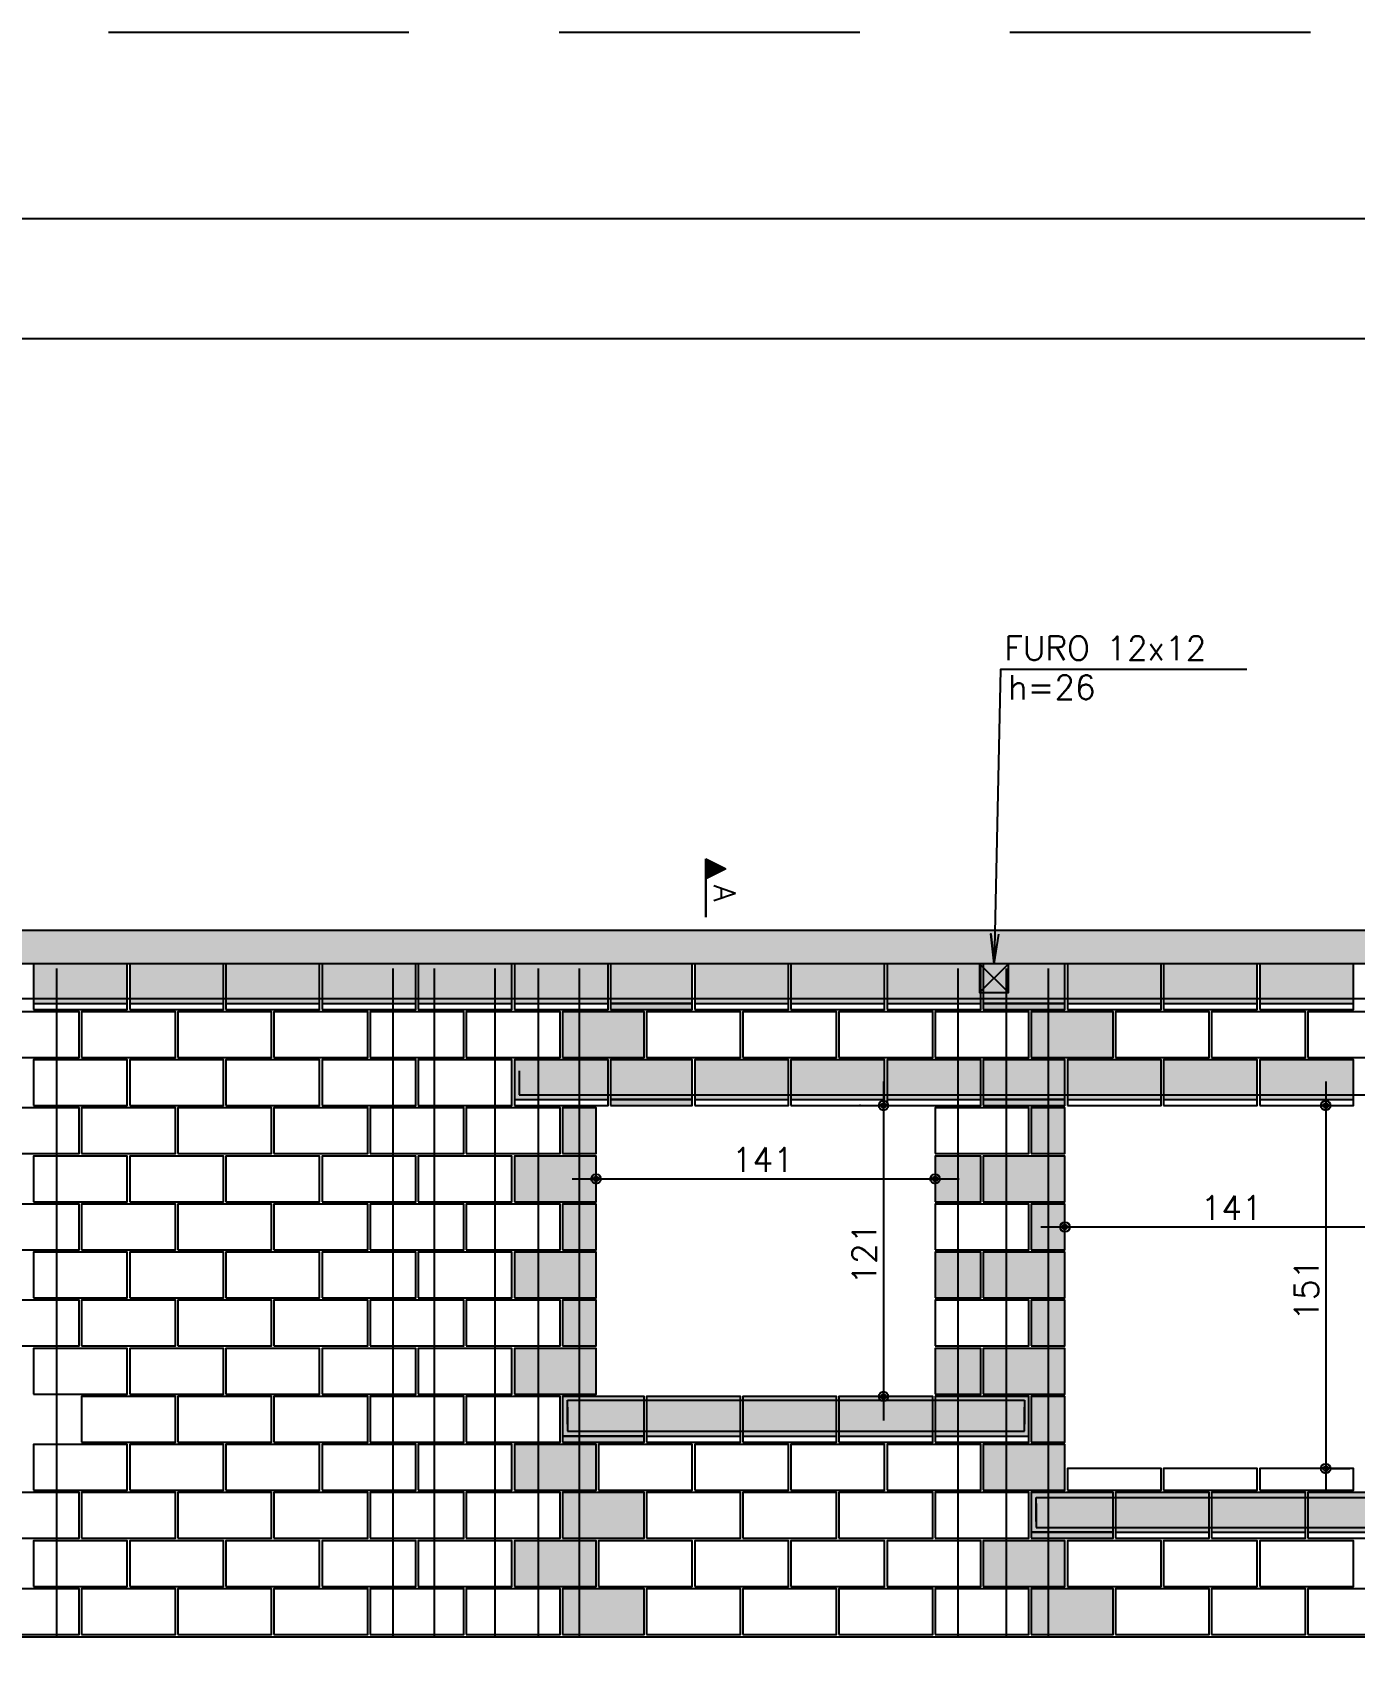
# Model space of a CAD drawing. Extents: x -1 to 122, y -1 to 61.
# Drawn here: x 36.1 to 47.1, y 47.59 to 61.05 of the extents above; entities that cross this region are included whole.
import ezdxf

# ---------------------------------------------------------------- set-up
doc = ezdxf.new("R2010")
doc.units = 0
doc.header["$MEASUREMENT"] = 0
doc.linetypes.add('HIDDEN', pattern=[0.375, 0.25, -0.125])
doc.layers.get('0').update_dxf_attribs({"linetype": 'CONTINUOUS'})
doc.layers.get('Defpoints').update_dxf_attribs({"linetype": 'CONTINUOUS'})
for name, color, linetype in [('ARQ_FOLHA', 7, 'CONTINUOUS'), ('PENA_01', 1, 'CONTINUOUS'), ('PENA_02', 2, 'CONTINUOUS'), ('PENA_03', 3, 'CONTINUOUS'), ('PENA_05', 5, 'CONTINUOUS'), ('PENA_09', 254, 'CONTINUOUS'), ('PENA_11', 252, 'CONTINUOUS'), ('PENA_21', 100, 'CONTINUOUS'), ('PENA_23', 50, 'CONTINUOUS'), ('PENA_28', 135, 'CONTINUOUS')]:
    doc.layers.add(name, color=color, linetype=linetype)
doc.styles.get("Standard").update_dxf_attribs({"font": 'ROMANS.SHX'})

# ---------------------------------------------------------------- blocks, each defined once
blk = doc.blocks.new('FOLHA A1+1 - 1102 X 594')
at = {"layer": 'ARQ_FOLHA', "color": 1}
for points in [[(-1189, 0), (0, 0), (0, 594), (-1189, 594)], [(-1164, 10), (-10, 10), (-10, 584), (-1164, 584)]]:
    blk.add_lwpolyline(points, close=True, dxfattribs=at)
at = {"layer": 'Defpoints', "color": 8, "linetype": 'HIDDEN', "ltscale": 100}
blk.add_lwpolyline([(-1208.5, 609.5), (-1208.5, -15.5), (19.5, -15.5), (19.5, 609.5)], close=True, dxfattribs=at)

msp = doc.modelspace()

# ---------------------------------------------------------------- linework, layer by layer
at = {"layer": 'PENA_01', "linetype": 'Continuous'}
for p, q in [((43.984018, 53.302902), (44.224018, 53.062902)), ((44.224018, 53.302902), (43.984018, 53.062902)), ((36.113975, 52.972902), (36.893975, 52.972902)), ((36.913975, 52.972902), (37.693975, 52.972902)), ((37.713975, 52.972902), (38.493975, 52.972902)), ((38.513975, 52.972902), (39.293975, 52.972902)), ((39.313975, 52.972902), (40.093975, 52.972902)), ((40.113975, 52.972902), (40.893975, 52.972902)), ((40.913975, 52.972902), (41.593975, 52.972902)), ((41.613975, 52.972902), (42.393975, 52.972902)), ((42.413975, 52.972902), (43.193975, 52.972902)), ((43.213975, 52.972902), (43.993975, 52.972902)), ((44.013975, 52.972902), (44.693975, 52.972902)), ((44.713975, 52.972902), (45.493975, 52.972902)), ((45.513975, 52.972902), (46.293975, 52.972902)), ((46.313975, 52.972902), (47.093975, 52.972902)), ((43.184525, 52.322902), (43.184525, 49.502902)), ((46.863486, 52.322902), (46.863486, 48.902902)), ((40.113975, 52.172902), (40.893975, 52.172902)), ((40.913975, 52.172902), (41.593975, 52.172902)), ((41.613975, 52.172902), (42.393975, 52.172902)), ((42.413975, 52.172902), (43.193975, 52.172902)), ((42.993975, 52.122902), (42.984525, 52.122902)), ((43.213975, 52.172902), (43.993975, 52.172902)), ((44.013975, 52.172902), (44.693975, 52.172902)), ((44.713975, 52.172902), (45.493975, 52.172902)), ((45.513975, 52.172902), (46.293975, 52.172902)), ((46.313975, 52.172902), (47.093975, 52.172902)), ((46.903975, 52.122902), (47.063486, 52.122902)), ((40.593975, 51.512902), (43.813975, 51.512902)), ((44.493975, 51.112902), (47.713975, 51.112902)), ((43.003975, 49.702902), (42.984525, 49.702902)), ((40.513975, 49.372902), (41.193975, 49.372902)), ((41.213975, 49.372902), (41.993975, 49.372902)), ((42.013975, 49.372902), (42.793975, 49.372902)), ((42.813975, 49.372902), (43.593975, 49.372902)), ((43.613975, 49.372902), (44.393975, 49.372902)), ((46.903975, 49.102902), (47.063486, 49.102902)), ((44.413975, 48.572902), (45.093975, 48.572902)), ((45.113975, 48.572902), (45.893975, 48.572902)), ((45.913975, 48.572902), (46.693975, 48.572902)), ((46.713975, 48.572902), (47.493975, 48.572902))]:
    msp.add_line(p, q, dxfattribs=at)
msp.add_lwpolyline([(43.984018, 53.302902), (43.984018, 53.062902), (44.224018, 53.062902), (44.224018, 53.302902), (43.984018, 53.302902)], dxfattribs=at)
at = {"layer": 'PENA_02', "linetype": 'Continuous'}
for q in [(64.493975, 47.702902), (64.353975, 47.702902)]:
    msp.add_line((24.013975, 47.702902), q, dxfattribs=at)
for points in [[(24.013975, 53.302902), (24.013975, 53.582902), (64.493975, 53.582902), (64.493975, 53.302902), (32.113975, 53.302902), (32.113975, 52.122902), (24.593975, 52.122902), (24.593975, 53.302902), (24.013975, 53.302902)], [(36.113975, 52.922902), (36.893975, 52.922902), (36.893975, 53.302902), (36.113975, 53.302902), (36.113975, 52.922902)], [(36.913975, 52.922902), (37.693975, 52.922902), (37.693975, 53.302902), (36.913975, 53.302902), (36.913975, 52.922902)], [(37.713975, 52.922902), (38.493975, 52.922902), (38.493975, 53.302902), (37.713975, 53.302902), (37.713975, 52.922902)], [(38.513975, 52.922902), (39.293975, 52.922902), (39.293975, 53.302902), (38.513975, 53.302902), (38.513975, 52.922902)], [(39.313975, 52.922902), (40.093975, 52.922902), (40.093975, 53.302902), (39.313975, 53.302902), (39.313975, 52.922902)], [(40.113975, 52.922902), (40.893975, 52.922902), (40.893975, 53.302902), (40.113975, 53.302902), (40.113975, 52.922902)], [(40.913975, 52.922902), (41.593975, 52.922902), (41.593975, 53.302902), (40.913975, 53.302902), (40.913975, 52.922902)], [(41.613975, 52.922902), (42.393975, 52.922902), (42.393975, 53.302902), (41.613975, 53.302902), (41.613975, 52.922902)], [(42.413975, 52.922902), (43.193975, 52.922902), (43.193975, 53.302902), (42.413975, 53.302902), (42.413975, 52.922902)], [(43.213975, 52.922902), (43.993975, 52.922902), (43.993975, 53.302902), (43.213975, 53.302902), (43.213975, 52.922902)], [(44.013975, 52.922902), (44.693975, 52.922902), (44.693975, 53.302902), (44.013975, 53.302902), (44.013975, 52.922902)], [(44.713975, 52.922902), (45.493975, 52.922902), (45.493975, 53.302902), (44.713975, 53.302902), (44.713975, 52.922902)], [(45.513975, 52.922902), (46.293975, 52.922902), (46.293975, 53.302902), (45.513975, 53.302902), (45.513975, 52.922902)], [(46.313975, 52.922902), (47.093975, 52.922902), (47.093975, 53.302902), (46.313975, 53.302902), (46.313975, 52.922902)], [(35.713975, 52.522902), (36.493975, 52.522902), (36.493975, 52.902902), (35.713975, 52.902902), (35.713975, 52.522902)], [(36.513975, 52.522902), (37.293975, 52.522902), (37.293975, 52.902902), (36.513975, 52.902902), (36.513975, 52.522902)], [(37.313975, 52.522902), (38.093975, 52.522902), (38.093975, 52.902902), (37.313975, 52.902902), (37.313975, 52.522902)], [(38.113975, 52.522902), (38.893975, 52.522902), (38.893975, 52.902902), (38.113975, 52.902902), (38.113975, 52.522902)], [(38.913975, 52.522902), (39.693975, 52.522902), (39.693975, 52.902902), (38.913975, 52.902902), (38.913975, 52.522902)], [(39.713975, 52.522902), (40.493975, 52.522902), (40.493975, 52.902902), (39.713975, 52.902902), (39.713975, 52.522902)], [(40.513975, 52.522902), (41.193975, 52.522902), (41.193975, 52.902902), (40.513975, 52.902902), (40.513975, 52.522902)], [(41.213975, 52.522902), (41.993975, 52.522902), (41.993975, 52.902902), (41.213975, 52.902902), (41.213975, 52.522902)], [(42.013975, 52.522902), (42.793975, 52.522902), (42.793975, 52.902902), (42.013975, 52.902902), (42.013975, 52.522902)], [(42.813975, 52.522902), (43.593975, 52.522902), (43.593975, 52.902902), (42.813975, 52.902902), (42.813975, 52.522902)], [(43.613975, 52.522902), (44.393975, 52.522902), (44.393975, 52.902902), (43.613975, 52.902902), (43.613975, 52.522902)], [(44.413975, 52.522902), (45.093975, 52.522902), (45.093975, 52.902902), (44.413975, 52.902902), (44.413975, 52.522902)], [(45.113975, 52.522902), (45.893975, 52.522902), (45.893975, 52.902902), (45.113975, 52.902902), (45.113975, 52.522902)], [(45.913975, 52.522902), (46.693975, 52.522902), (46.693975, 52.902902), (45.913975, 52.902902), (45.913975, 52.522902)], [(46.713975, 52.522902), (47.493975, 52.522902), (47.493975, 52.902902), (46.713975, 52.902902), (46.713975, 52.522902)], [(36.113975, 52.122902), (36.893975, 52.122902), (36.893975, 52.502902), (36.113975, 52.502902), (36.113975, 52.122902)], [(36.913975, 52.122902), (37.693975, 52.122902), (37.693975, 52.502902), (36.913975, 52.502902), (36.913975, 52.122902)], [(37.713975, 52.122902), (38.493975, 52.122902), (38.493975, 52.502902), (37.713975, 52.502902), (37.713975, 52.122902)], [(38.513975, 52.122902), (39.293975, 52.122902), (39.293975, 52.502902), (38.513975, 52.502902), (38.513975, 52.122902)], [(39.313975, 52.122902), (40.093975, 52.122902), (40.093975, 52.502902), (39.313975, 52.502902), (39.313975, 52.122902)], [(40.113975, 52.122902), (40.893975, 52.122902), (40.893975, 52.502902), (40.113975, 52.502902), (40.113975, 52.122902)], [(40.913975, 52.122902), (41.593975, 52.122902), (41.593975, 52.502902), (40.913975, 52.502902), (40.913975, 52.122902)], [(41.613975, 52.122902), (42.393975, 52.122902), (42.393975, 52.502902), (41.613975, 52.502902), (41.613975, 52.122902)], [(42.413975, 52.122902), (43.193975, 52.122902), (43.193975, 52.502902), (42.413975, 52.502902), (42.413975, 52.122902)], [(43.213975, 52.122902), (43.993975, 52.122902), (43.993975, 52.502902), (43.213975, 52.502902), (43.213975, 52.122902)], [(44.013975, 52.122902), (44.693975, 52.122902), (44.693975, 52.502902), (44.013975, 52.502902), (44.013975, 52.122902)], [(44.713975, 52.122902), (45.493975, 52.122902), (45.493975, 52.502902), (44.713975, 52.502902), (44.713975, 52.122902)], [(45.513975, 52.122902), (46.293975, 52.122902), (46.293975, 52.502902), (45.513975, 52.502902), (45.513975, 52.122902)], [(46.313975, 52.122902), (47.093975, 52.122902), (47.093975, 52.502902), (46.313975, 52.502902), (46.313975, 52.122902)], [(35.713975, 51.722902), (36.493975, 51.722902), (36.493975, 52.102902), (35.713975, 52.102902), (35.713975, 51.722902)], [(36.513975, 51.722902), (37.293975, 51.722902), (37.293975, 52.102902), (36.513975, 52.102902), (36.513975, 51.722902)], [(37.313975, 51.722902), (38.093975, 51.722902), (38.093975, 52.102902), (37.313975, 52.102902), (37.313975, 51.722902)], [(38.113975, 51.722902), (38.893975, 51.722902), (38.893975, 52.102902), (38.113975, 52.102902), (38.113975, 51.722902)], [(38.913975, 51.722902), (39.693975, 51.722902), (39.693975, 52.102902), (38.913975, 52.102902), (38.913975, 51.722902)], [(39.713975, 51.722902), (40.493975, 51.722902), (40.493975, 52.102902), (39.713975, 52.102902), (39.713975, 51.722902)], [(40.513975, 51.722902), (40.793975, 51.722902), (40.793975, 52.102902), (40.513975, 52.102902), (40.513975, 51.722902)], [(43.613975, 51.722902), (44.393975, 51.722902), (44.393975, 52.102902), (43.613975, 52.102902), (43.613975, 51.722902)], [(44.413975, 51.722902), (44.693975, 51.722902), (44.693975, 52.102902), (44.413975, 52.102902), (44.413975, 51.722902)], [(36.113975, 51.322902), (36.893975, 51.322902), (36.893975, 51.702902), (36.113975, 51.702902), (36.113975, 51.322902)], [(36.913975, 51.322902), (37.693975, 51.322902), (37.693975, 51.702902), (36.913975, 51.702902), (36.913975, 51.322902)], [(37.713975, 51.322902), (38.493975, 51.322902), (38.493975, 51.702902), (37.713975, 51.702902), (37.713975, 51.322902)], [(38.513975, 51.322902), (39.293975, 51.322902), (39.293975, 51.702902), (38.513975, 51.702902), (38.513975, 51.322902)], [(39.313975, 51.322902), (40.093975, 51.322902), (40.093975, 51.702902), (39.313975, 51.702902), (39.313975, 51.322902)], [(40.113975, 51.322902), (40.793975, 51.322902), (40.793975, 51.702902), (40.113975, 51.702902), (40.113975, 51.322902)], [(43.613975, 51.322902), (43.993975, 51.322902), (43.993975, 51.702902), (43.613975, 51.702902), (43.613975, 51.322902)], [(44.013975, 51.322902), (44.693975, 51.322902), (44.693975, 51.702902), (44.013975, 51.702902), (44.013975, 51.322902)], [(35.713975, 50.922902), (36.493975, 50.922902), (36.493975, 51.302902), (35.713975, 51.302902), (35.713975, 50.922902)], [(36.513975, 50.922902), (37.293975, 50.922902), (37.293975, 51.302902), (36.513975, 51.302902), (36.513975, 50.922902)], [(37.313975, 50.922902), (38.093975, 50.922902), (38.093975, 51.302902), (37.313975, 51.302902), (37.313975, 50.922902)], [(38.113975, 50.922902), (38.893975, 50.922902), (38.893975, 51.302902), (38.113975, 51.302902), (38.113975, 50.922902)], [(38.913975, 50.922902), (39.693975, 50.922902), (39.693975, 51.302902), (38.913975, 51.302902), (38.913975, 50.922902)], [(39.713975, 50.922902), (40.493975, 50.922902), (40.493975, 51.302902), (39.713975, 51.302902), (39.713975, 50.922902)], [(40.513975, 50.922902), (40.793975, 50.922902), (40.793975, 51.302902), (40.513975, 51.302902), (40.513975, 50.922902)], [(43.613975, 50.922902), (44.393975, 50.922902), (44.393975, 51.302902), (43.613975, 51.302902), (43.613975, 50.922902)], [(44.413975, 50.922902), (44.693975, 50.922902), (44.693975, 51.302902), (44.413975, 51.302902), (44.413975, 50.922902)], [(36.113975, 50.522902), (36.893975, 50.522902), (36.893975, 50.902902), (36.113975, 50.902902), (36.113975, 50.522902)], [(36.913975, 50.522902), (37.693975, 50.522902), (37.693975, 50.902902), (36.913975, 50.902902), (36.913975, 50.522902)], [(37.713975, 50.522902), (38.493975, 50.522902), (38.493975, 50.902902), (37.713975, 50.902902), (37.713975, 50.522902)], [(38.513975, 50.522902), (39.293975, 50.522902), (39.293975, 50.902902), (38.513975, 50.902902), (38.513975, 50.522902)], [(39.313975, 50.522902), (40.093975, 50.522902), (40.093975, 50.902902), (39.313975, 50.902902), (39.313975, 50.522902)], [(40.113975, 50.522902), (40.793975, 50.522902), (40.793975, 50.902902), (40.113975, 50.902902), (40.113975, 50.522902)], [(43.613975, 50.522902), (43.993975, 50.522902), (43.993975, 50.902902), (43.613975, 50.902902), (43.613975, 50.522902)], [(44.013975, 50.522902), (44.693975, 50.522902), (44.693975, 50.902902), (44.013975, 50.902902), (44.013975, 50.522902)], [(35.713975, 50.122902), (36.493975, 50.122902), (36.493975, 50.502902), (35.713975, 50.502902), (35.713975, 50.122902)], [(36.513975, 50.122902), (37.293975, 50.122902), (37.293975, 50.502902), (36.513975, 50.502902), (36.513975, 50.122902)], [(37.313975, 50.122902), (38.093975, 50.122902), (38.093975, 50.502902), (37.313975, 50.502902), (37.313975, 50.122902)], [(38.113975, 50.122902), (38.893975, 50.122902), (38.893975, 50.502902), (38.113975, 50.502902), (38.113975, 50.122902)], [(38.913975, 50.122902), (39.693975, 50.122902), (39.693975, 50.502902), (38.913975, 50.502902), (38.913975, 50.122902)], [(39.713975, 50.122902), (40.493975, 50.122902), (40.493975, 50.502902), (39.713975, 50.502902), (39.713975, 50.122902)], [(40.513975, 50.122902), (40.793975, 50.122902), (40.793975, 50.502902), (40.513975, 50.502902), (40.513975, 50.122902)], [(43.613975, 50.122902), (44.393975, 50.122902), (44.393975, 50.502902), (43.613975, 50.502902), (43.613975, 50.122902)], [(44.413975, 50.122902), (44.693975, 50.122902), (44.693975, 50.502902), (44.413975, 50.502902), (44.413975, 50.122902)], [(36.113975, 49.722902), (36.893975, 49.722902), (36.893975, 50.102902), (36.113975, 50.102902), (36.113975, 49.722902)], [(36.913975, 49.722902), (37.693975, 49.722902), (37.693975, 50.102902), (36.913975, 50.102902), (36.913975, 49.722902)], [(37.713975, 49.722902), (38.493975, 49.722902), (38.493975, 50.102902), (37.713975, 50.102902), (37.713975, 49.722902)], [(38.513975, 49.722902), (39.293975, 49.722902), (39.293975, 50.102902), (38.513975, 50.102902), (38.513975, 49.722902)], [(39.313975, 49.722902), (40.093975, 49.722902), (40.093975, 50.102902), (39.313975, 50.102902), (39.313975, 49.722902)], [(40.113975, 49.722902), (40.793975, 49.722902), (40.793975, 50.102902), (40.113975, 50.102902), (40.113975, 49.722902)], [(43.613975, 49.722902), (43.993975, 49.722902), (43.993975, 50.102902), (43.613975, 50.102902), (43.613975, 49.722902)], [(44.013975, 49.722902), (44.693975, 49.722902), (44.693975, 50.102902), (44.013975, 50.102902), (44.013975, 49.722902)], [(36.513975, 49.322902), (37.293975, 49.322902), (37.293975, 49.702902), (36.513975, 49.702902), (36.513975, 49.322902)], [(37.313975, 49.322902), (38.093975, 49.322902), (38.093975, 49.702902), (37.313975, 49.702902), (37.313975, 49.322902)], [(38.113975, 49.322902), (38.893975, 49.322902), (38.893975, 49.702902), (38.113975, 49.702902), (38.113975, 49.322902)], [(38.913975, 49.322902), (39.693975, 49.322902), (39.693975, 49.702902), (38.913975, 49.702902), (38.913975, 49.322902)], [(39.713975, 49.322902), (40.493975, 49.322902), (40.493975, 49.702902), (39.713975, 49.702902), (39.713975, 49.322902)], [(40.513975, 49.322902), (41.193975, 49.322902), (41.193975, 49.702902), (40.513975, 49.702902), (40.513975, 49.322902)], [(41.213975, 49.322902), (41.993975, 49.322902), (41.993975, 49.702902), (41.213975, 49.702902), (41.213975, 49.322902)], [(42.013975, 49.322902), (42.793975, 49.322902), (42.793975, 49.702902), (42.013975, 49.702902), (42.013975, 49.322902)], [(42.813975, 49.322902), (43.593975, 49.322902), (43.593975, 49.702902), (42.813975, 49.702902), (42.813975, 49.322902)], [(43.613975, 49.322902), (44.393975, 49.322902), (44.393975, 49.702902), (43.613975, 49.702902), (43.613975, 49.322902)], [(44.413975, 49.322902), (44.693975, 49.322902), (44.693975, 49.702902), (44.413975, 49.702902), (44.413975, 49.322902)], [(36.113975, 48.922902), (36.893975, 48.922902), (36.893975, 49.302902), (36.113975, 49.302902), (36.113975, 48.922902)], [(36.913975, 48.922902), (37.693975, 48.922902), (37.693975, 49.302902), (36.913975, 49.302902), (36.913975, 48.922902)], [(37.713975, 48.922902), (38.493975, 48.922902), (38.493975, 49.302902), (37.713975, 49.302902), (37.713975, 48.922902)], [(38.513975, 48.922902), (39.293975, 48.922902), (39.293975, 49.302902), (38.513975, 49.302902), (38.513975, 48.922902)], [(39.313975, 48.922902), (40.093975, 48.922902), (40.093975, 49.302902), (39.313975, 49.302902), (39.313975, 48.922902)], [(40.113975, 48.922902), (40.793975, 48.922902), (40.793975, 49.302902), (40.113975, 49.302902), (40.113975, 48.922902)], [(40.813975, 48.922902), (41.593975, 48.922902), (41.593975, 49.302902), (40.813975, 49.302902), (40.813975, 48.922902)], [(41.613975, 48.922902), (42.393975, 48.922902), (42.393975, 49.302902), (41.613975, 49.302902), (41.613975, 48.922902)], [(42.413975, 48.922902), (43.193975, 48.922902), (43.193975, 49.302902), (42.413975, 49.302902), (42.413975, 48.922902)], [(43.213975, 48.922902), (43.993975, 48.922902), (43.993975, 49.302902), (43.213975, 49.302902), (43.213975, 48.922902)], [(44.013975, 48.922902), (44.693975, 48.922902), (44.693975, 49.302902), (44.013975, 49.302902), (44.013975, 48.922902)], [(44.713975, 48.922902), (45.493975, 48.922902), (45.493975, 49.102902), (44.713975, 49.102902), (44.713975, 48.922902)], [(45.513975, 48.922902), (46.293975, 48.922902), (46.293975, 49.102902), (45.513975, 49.102902), (45.513975, 48.922902)], [(46.313975, 48.922902), (47.093975, 48.922902), (47.093975, 49.102902), (46.313975, 49.102902), (46.313975, 48.922902)], [(35.713975, 48.522902), (36.493975, 48.522902), (36.493975, 48.902902), (35.713975, 48.902902), (35.713975, 48.522902)], [(36.513975, 48.522902), (37.293975, 48.522902), (37.293975, 48.902902), (36.513975, 48.902902), (36.513975, 48.522902)], [(37.313975, 48.522902), (38.093975, 48.522902), (38.093975, 48.902902), (37.313975, 48.902902), (37.313975, 48.522902)], [(38.113975, 48.522902), (38.893975, 48.522902), (38.893975, 48.902902), (38.113975, 48.902902), (38.113975, 48.522902)], [(38.913975, 48.522902), (39.693975, 48.522902), (39.693975, 48.902902), (38.913975, 48.902902), (38.913975, 48.522902)], [(39.713975, 48.522902), (40.493975, 48.522902), (40.493975, 48.902902), (39.713975, 48.902902), (39.713975, 48.522902)], [(40.513975, 48.522902), (41.193975, 48.522902), (41.193975, 48.902902), (40.513975, 48.902902), (40.513975, 48.522902)], [(41.213975, 48.522902), (41.993975, 48.522902), (41.993975, 48.902902), (41.213975, 48.902902), (41.213975, 48.522902)], [(42.013975, 48.522902), (42.793975, 48.522902), (42.793975, 48.902902), (42.013975, 48.902902), (42.013975, 48.522902)], [(42.813975, 48.522902), (43.593975, 48.522902), (43.593975, 48.902902), (42.813975, 48.902902), (42.813975, 48.522902)], [(43.613975, 48.522902), (44.393975, 48.522902), (44.393975, 48.902902), (43.613975, 48.902902), (43.613975, 48.522902)], [(44.413975, 48.522902), (45.093975, 48.522902), (45.093975, 48.902902), (44.413975, 48.902902), (44.413975, 48.522902)], [(45.113975, 48.522902), (45.893975, 48.522902), (45.893975, 48.902902), (45.113975, 48.902902), (45.113975, 48.522902)], [(45.913975, 48.522902), (46.693975, 48.522902), (46.693975, 48.902902), (45.913975, 48.902902), (45.913975, 48.522902)], [(46.713975, 48.522902), (47.493975, 48.522902), (47.493975, 48.902902), (46.713975, 48.902902), (46.713975, 48.522902)], [(36.113975, 48.122902), (36.893975, 48.122902), (36.893975, 48.502902), (36.113975, 48.502902), (36.113975, 48.122902)], [(36.913975, 48.122902), (37.693975, 48.122902), (37.693975, 48.502902), (36.913975, 48.502902), (36.913975, 48.122902)], [(37.713975, 48.122902), (38.493975, 48.122902), (38.493975, 48.502902), (37.713975, 48.502902), (37.713975, 48.122902)], [(38.513975, 48.122902), (39.293975, 48.122902), (39.293975, 48.502902), (38.513975, 48.502902), (38.513975, 48.122902)], [(39.313975, 48.122902), (40.093975, 48.122902), (40.093975, 48.502902), (39.313975, 48.502902), (39.313975, 48.122902)], [(40.113975, 48.122902), (40.793975, 48.122902), (40.793975, 48.502902), (40.113975, 48.502902), (40.113975, 48.122902)], [(40.813975, 48.122902), (41.593975, 48.122902), (41.593975, 48.502902), (40.813975, 48.502902), (40.813975, 48.122902)], [(41.613975, 48.122902), (42.393975, 48.122902), (42.393975, 48.502902), (41.613975, 48.502902), (41.613975, 48.122902)], [(42.413975, 48.122902), (43.193975, 48.122902), (43.193975, 48.502902), (42.413975, 48.502902), (42.413975, 48.122902)], [(43.213975, 48.122902), (43.993975, 48.122902), (43.993975, 48.502902), (43.213975, 48.502902), (43.213975, 48.122902)], [(44.013975, 48.122902), (44.693975, 48.122902), (44.693975, 48.502902), (44.013975, 48.502902), (44.013975, 48.122902)], [(44.713975, 48.122902), (45.493975, 48.122902), (45.493975, 48.502902), (44.713975, 48.502902), (44.713975, 48.122902)], [(45.513975, 48.122902), (46.293975, 48.122902), (46.293975, 48.502902), (45.513975, 48.502902), (45.513975, 48.122902)], [(46.313975, 48.122902), (47.093975, 48.122902), (47.093975, 48.502902), (46.313975, 48.502902), (46.313975, 48.122902)], [(35.713975, 47.722902), (36.493975, 47.722902), (36.493975, 48.102902), (35.713975, 48.102902), (35.713975, 47.722902)], [(36.513975, 47.722902), (37.293975, 47.722902), (37.293975, 48.102902), (36.513975, 48.102902), (36.513975, 47.722902)], [(37.313975, 47.722902), (38.093975, 47.722902), (38.093975, 48.102902), (37.313975, 48.102902), (37.313975, 47.722902)], [(38.113975, 47.722902), (38.893975, 47.722902), (38.893975, 48.102902), (38.113975, 48.102902), (38.113975, 47.722902)], [(38.913975, 47.722902), (39.693975, 47.722902), (39.693975, 48.102902), (38.913975, 48.102902), (38.913975, 47.722902)], [(39.713975, 47.722902), (40.493975, 47.722902), (40.493975, 48.102902), (39.713975, 48.102902), (39.713975, 47.722902)], [(40.513975, 47.722902), (41.193975, 47.722902), (41.193975, 48.102902), (40.513975, 48.102902), (40.513975, 47.722902)], [(41.213975, 47.722902), (41.993975, 47.722902), (41.993975, 48.102902), (41.213975, 48.102902), (41.213975, 47.722902)], [(42.013975, 47.722902), (42.793975, 47.722902), (42.793975, 48.102902), (42.013975, 48.102902), (42.013975, 47.722902)], [(42.813975, 47.722902), (43.593975, 47.722902), (43.593975, 48.102902), (42.813975, 48.102902), (42.813975, 47.722902)], [(43.613975, 47.722902), (44.393975, 47.722902), (44.393975, 48.102902), (43.613975, 48.102902), (43.613975, 47.722902)], [(44.413975, 47.722902), (45.093975, 47.722902), (45.093975, 48.102902), (44.413975, 48.102902), (44.413975, 47.722902)], [(45.113975, 47.722902), (45.893975, 47.722902), (45.893975, 48.102902), (45.113975, 48.102902), (45.113975, 47.722902)], [(45.913975, 47.722902), (46.693975, 47.722902), (46.693975, 48.102902), (45.913975, 48.102902), (45.913975, 47.722902)], [(46.713975, 47.722902), (47.493975, 47.722902), (47.493975, 48.102902), (46.713975, 48.102902), (46.713975, 47.722902)]]:
    msp.add_lwpolyline(points, dxfattribs=at)
for centre, radius in [((43.184525, 52.122902), 0.04), ((43.184525, 52.122902), 0.02), ((46.863486, 52.122902), 0.04), ((46.863486, 52.122902), 0.02), ((40.793975, 51.512902), 0.04), ((40.793975, 51.512902), 0.02), ((43.613975, 51.512902), 0.04), ((43.613975, 51.512902), 0.02), ((44.693975, 51.112902), 0.04), ((44.693975, 51.112902), 0.02), ((43.184525, 49.702902), 0.04), ((43.184525, 49.702902), 0.02), ((46.863486, 49.102902), 0.04), ((46.863486, 49.102902), 0.02)]:
    msp.add_circle(centre, radius, dxfattribs=at)
at = {"layer": 'PENA_03', "linetype": 'Continuous'}
for p, q in [((41.706377, 53.689509), (41.706377, 54.175891)), ((41.706377, 54.175891), (41.87231, 54.092925)), ((41.707072, 54.174763), (41.870749, 54.092925)), ((41.707073, 54.174763), (41.707073, 54.011086)), ((41.719141, 54.169509), (41.719141, 54.01634)), ((41.731905, 54.163127), (41.731905, 54.022722)), ((41.744669, 54.156745), (41.744669, 54.029104)), ((41.757433, 54.150363), (41.757433, 54.035486)), ((41.770197, 54.143981), (41.770197, 54.041868)), ((41.782961, 54.137599), (41.782961, 54.04825)), ((41.795725, 54.131217), (41.795725, 54.054632)), ((41.808489, 54.124835), (41.808489, 54.061014)), ((41.87231, 54.092925), (41.707072, 54.010306)), ((41.870749, 54.092925), (41.707073, 54.011086)), ((41.707073, 54.010306), (41.707073, 53.689509)), ((41.821253, 54.118453), (41.821253, 54.067396)), ((41.834017, 54.112071), (41.834017, 54.073778)), ((41.846782, 54.105689), (41.846782, 54.08016)), ((41.859546, 54.099307), (41.859546, 54.086543)), ((43.193975, 52.122902), (43.193975, 52.122902)), ((46.703975, 52.122902), (46.703975, 52.122902)), ((40.793975, 51.512902), (40.793975, 51.512902)), ((43.613975, 51.512902), (43.613975, 51.512902)), ((44.693975, 51.112902), (44.693975, 51.112902)), ((43.203975, 49.702902), (43.203975, 49.702902)), ((46.703975, 49.102902), (46.703975, 49.102902))]:
    msp.add_line(p, q, dxfattribs=at)
msp.add_lwpolyline([(46.207948, 55.751419), (44.158857, 55.751419), (44.1049, 53.302902), (44.077737, 53.551422), (44.1049, 53.302902), (44.142984, 53.549985)], dxfattribs=at)
at = {"layer": 'PENA_05', "linetype": 'Continuous'}
for p, q in [((31.693975, 53.012819), (48.688119, 53.012908)), ((40.153975, 52.412902), (40.153975, 52.212902)), ((40.153975, 52.212902), (51.853975, 52.212902)), ((40.556447, 49.471321), (40.556447, 49.671321)), ((40.556447, 49.671321), (44.356447, 49.671321)), ((40.556447, 49.614994), (40.556447, 49.414994)), ((44.356447, 49.671321), (44.356447, 49.471321)), ((44.356447, 49.414994), (44.356447, 49.614994)), ((40.556447, 49.414994), (44.356447, 49.414994)), ((44.453975, 48.662902), (44.453975, 48.862902)), ((44.453975, 48.862902), (48.253975, 48.862902)), ((44.453975, 48.812902), (44.453975, 48.612902)), ((44.453975, 48.612902), (48.253975, 48.612902))]:
    msp.add_line(p, q, dxfattribs=at)
for points in [[(36.304193, 53.262902), (36.304193, 47.702902)], [(39.103975, 53.262902), (39.103975, 47.702902)], [(39.445699, 53.262902), (39.445699, 47.702902)], [(39.950348, 53.262902), (39.950348, 47.702902)], [(40.312122, 53.262902), (40.312122, 47.702902)], [(40.653975, 53.262902), (40.653975, 47.702902)], [(43.803975, 53.262902), (43.803975, 47.702902)], [(44.203975, 53.262902), (44.203975, 47.702902)], [(44.553975, 53.262902), (44.553975, 47.702902)]]:
    msp.add_lwpolyline(points, dxfattribs=at)
at = {"layer": 'PENA_09', "linetype": 'Continuous'}
for points in [[(36.113975, 52.972902), (36.893975, 52.972902), (36.893975, 53.302902), (36.113975, 53.302902), (36.113975, 52.972902)], [(36.913975, 52.972902), (37.693975, 52.972902), (37.693975, 53.302902), (36.913975, 53.302902), (36.913975, 52.972902)], [(37.713975, 52.972902), (38.493975, 52.972902), (38.493975, 53.302902), (37.713975, 53.302902), (37.713975, 52.972902)], [(38.513975, 52.972902), (39.293975, 52.972902), (39.293975, 53.302902), (38.513975, 53.302902), (38.513975, 52.972902)], [(39.313975, 52.972902), (40.093975, 52.972902), (40.093975, 53.302902), (39.313975, 53.302902), (39.313975, 52.972902)], [(40.113975, 52.972902), (40.893975, 52.972902), (40.893975, 53.302902), (40.113975, 53.302902), (40.113975, 52.972902)], [(40.913975, 52.972902), (41.593975, 52.972902), (41.593975, 53.302902), (40.913975, 53.302902), (40.913975, 52.972902)], [(41.613975, 52.972902), (42.393975, 52.972902), (42.393975, 53.302902), (41.613975, 53.302902), (41.613975, 52.972902)], [(42.413975, 52.972902), (43.193975, 52.972902), (43.193975, 53.302902), (42.413975, 53.302902), (42.413975, 52.972902)], [(43.213975, 52.972902), (43.993975, 52.972902), (43.993975, 53.302902), (43.213975, 53.302902), (43.213975, 52.972902)], [(44.013975, 52.972902), (44.693975, 52.972902), (44.693975, 53.302902), (44.013975, 53.302902), (44.013975, 52.972902)], [(44.713975, 52.972902), (45.493975, 52.972902), (45.493975, 53.302902), (44.713975, 53.302902), (44.713975, 52.972902)], [(45.513975, 52.972902), (46.293975, 52.972902), (46.293975, 53.302902), (45.513975, 53.302902), (45.513975, 52.972902)], [(46.313975, 52.972902), (47.093975, 52.972902), (47.093975, 53.302902), (46.313975, 53.302902), (46.313975, 52.972902)], [(40.113975, 52.172902), (40.893975, 52.172902), (40.893975, 52.502902), (40.113975, 52.502902), (40.113975, 52.172902)], [(40.913975, 52.172902), (41.593975, 52.172902), (41.593975, 52.502902), (40.913975, 52.502902), (40.913975, 52.172902)], [(41.613975, 52.172902), (42.393975, 52.172902), (42.393975, 52.502902), (41.613975, 52.502902), (41.613975, 52.172902)], [(42.413975, 52.172902), (43.193975, 52.172902), (43.193975, 52.502902), (42.413975, 52.502902), (42.413975, 52.172902)], [(43.213975, 52.172902), (43.993975, 52.172902), (43.993975, 52.502902), (43.213975, 52.502902), (43.213975, 52.172902)], [(44.013975, 52.172902), (44.693975, 52.172902), (44.693975, 52.502902), (44.013975, 52.502902), (44.013975, 52.172902)], [(44.713975, 52.172902), (45.493975, 52.172902), (45.493975, 52.502902), (44.713975, 52.502902), (44.713975, 52.172902)], [(45.513975, 52.172902), (46.293975, 52.172902), (46.293975, 52.502902), (45.513975, 52.502902), (45.513975, 52.172902)], [(46.313975, 52.172902), (47.093975, 52.172902), (47.093975, 52.502902), (46.313975, 52.502902), (46.313975, 52.172902)], [(40.513975, 49.372902), (41.193975, 49.372902), (41.193975, 49.702902), (40.513975, 49.702902), (40.513975, 49.372902)], [(41.213975, 49.372902), (41.993975, 49.372902), (41.993975, 49.702902), (41.213975, 49.702902), (41.213975, 49.372902)], [(42.013975, 49.372902), (42.793975, 49.372902), (42.793975, 49.702902), (42.013975, 49.702902), (42.013975, 49.372902)], [(42.813975, 49.372902), (43.593975, 49.372902), (43.593975, 49.702902), (42.813975, 49.702902), (42.813975, 49.372902)], [(43.613975, 49.372902), (44.393975, 49.372902), (44.393975, 49.702902), (43.613975, 49.702902), (43.613975, 49.372902)], [(44.413975, 48.572902), (45.093975, 48.572902), (45.093975, 48.902902), (44.413975, 48.902902), (44.413975, 48.572902)], [(45.113975, 48.572902), (45.893975, 48.572902), (45.893975, 48.902902), (45.113975, 48.902902), (45.113975, 48.572902)], [(45.913975, 48.572902), (46.693975, 48.572902), (46.693975, 48.902902), (45.913975, 48.902902), (45.913975, 48.572902)], [(46.713975, 48.572902), (47.493975, 48.572902), (47.493975, 48.902902), (46.713975, 48.902902), (46.713975, 48.572902)]]:
    msp.add_lwpolyline(points, dxfattribs=at)
for points in [[(36.113975, 52.972902), (36.893975, 52.972902), (36.893975, 53.302902)], [(36.113975, 52.972902), (36.893975, 53.302902), (36.113975, 53.302902)], [(36.113975, 52.972902), (36.113975, 53.302902), (36.113975, 52.972902)], [(36.913975, 52.972902), (37.693975, 52.972902), (37.693975, 53.302902)], [(36.913975, 52.972902), (37.693975, 53.302902), (36.913975, 53.302902)], [(36.913975, 52.972902), (36.913975, 53.302902), (36.913975, 52.972902)], [(37.713975, 52.972902), (38.493975, 52.972902), (38.493975, 53.302902)], [(37.713975, 52.972902), (38.493975, 53.302902), (37.713975, 53.302902)], [(37.713975, 52.972902), (37.713975, 53.302902), (37.713975, 52.972902)], [(38.513975, 52.972902), (39.293975, 52.972902), (39.293975, 53.302902)], [(38.513975, 52.972902), (39.293975, 53.302902), (38.513975, 53.302902)], [(38.513975, 52.972902), (38.513975, 53.302902), (38.513975, 52.972902)], [(39.313975, 52.972902), (40.093975, 52.972902), (40.093975, 53.302902)], [(39.313975, 52.972902), (40.093975, 53.302902), (39.313975, 53.302902)], [(39.313975, 52.972902), (39.313975, 53.302902), (39.313975, 52.972902)], [(40.113975, 52.972902), (40.893975, 52.972902), (40.893975, 53.302902)], [(40.113975, 52.972902), (40.893975, 53.302902), (40.113975, 53.302902)], [(40.113975, 52.972902), (40.113975, 53.302902), (40.113975, 52.972902)], [(40.913975, 52.972902), (41.593975, 52.972902), (41.593975, 53.302902)], [(40.913975, 52.972902), (41.593975, 53.302902), (40.913975, 53.302902)], [(40.913975, 52.972902), (40.913975, 53.302902), (40.913975, 52.972902)], [(41.613975, 52.972902), (42.393975, 52.972902), (42.393975, 53.302902)], [(41.613975, 52.972902), (42.393975, 53.302902), (41.613975, 53.302902)], [(41.613975, 52.972902), (41.613975, 53.302902), (41.613975, 52.972902)], [(42.413975, 52.972902), (43.193975, 52.972902), (43.193975, 53.302902)], [(42.413975, 52.972902), (43.193975, 53.302902), (42.413975, 53.302902)], [(42.413975, 52.972902), (42.413975, 53.302902), (42.413975, 52.972902)], [(43.213975, 52.972902), (43.993975, 52.972902), (43.993975, 53.302902)], [(43.213975, 52.972902), (43.993975, 53.302902), (43.213975, 53.302902)], [(43.213975, 52.972902), (43.213975, 53.302902), (43.213975, 52.972902)], [(44.013975, 52.972902), (44.693975, 52.972902), (44.693975, 53.302902)], [(44.013975, 52.972902), (44.693975, 53.302902), (44.013975, 53.302902)], [(44.013975, 52.972902), (44.013975, 53.302902), (44.013975, 52.972902)], [(44.713975, 52.972902), (45.493975, 52.972902), (45.493975, 53.302902)], [(44.713975, 52.972902), (45.493975, 53.302902), (44.713975, 53.302902)], [(44.713975, 52.972902), (44.713975, 53.302902), (44.713975, 52.972902)], [(45.513975, 52.972902), (46.293975, 52.972902), (46.293975, 53.302902)], [(45.513975, 52.972902), (46.293975, 53.302902), (45.513975, 53.302902)], [(45.513975, 52.972902), (45.513975, 53.302902), (45.513975, 52.972902)], [(46.313975, 52.972902), (47.093975, 52.972902), (47.093975, 53.302902)], [(46.313975, 52.972902), (47.093975, 53.302902), (46.313975, 53.302902)], [(46.313975, 52.972902), (46.313975, 53.302902), (46.313975, 52.972902)], [(40.113975, 52.172902), (40.893975, 52.172902), (40.893975, 52.502902)], [(40.113975, 52.172902), (40.893975, 52.502902), (40.113975, 52.502902)], [(40.113975, 52.172902), (40.113975, 52.502902), (40.113975, 52.172902)], [(40.913975, 52.172902), (41.593975, 52.172902), (41.593975, 52.502902)], [(40.913975, 52.172902), (41.593975, 52.502902), (40.913975, 52.502902)], [(40.913975, 52.172902), (40.913975, 52.502902), (40.913975, 52.172902)], [(41.613975, 52.172902), (42.393975, 52.172902), (42.393975, 52.502902)], [(41.613975, 52.172902), (42.393975, 52.502902), (41.613975, 52.502902)], [(41.613975, 52.172902), (41.613975, 52.502902), (41.613975, 52.172902)], [(42.413975, 52.172902), (43.193975, 52.172902), (43.193975, 52.502902)], [(42.413975, 52.172902), (43.193975, 52.502902), (42.413975, 52.502902)], [(42.413975, 52.172902), (42.413975, 52.502902), (42.413975, 52.172902)], [(43.213975, 52.172902), (43.993975, 52.172902), (43.993975, 52.502902)], [(43.213975, 52.172902), (43.993975, 52.502902), (43.213975, 52.502902)], [(43.213975, 52.172902), (43.213975, 52.502902), (43.213975, 52.172902)], [(44.013975, 52.172902), (44.693975, 52.172902), (44.693975, 52.502902)], [(44.013975, 52.172902), (44.693975, 52.502902), (44.013975, 52.502902)], [(44.013975, 52.172902), (44.013975, 52.502902), (44.013975, 52.172902)], [(44.713975, 52.172902), (45.493975, 52.172902), (45.493975, 52.502902)], [(44.713975, 52.172902), (45.493975, 52.502902), (44.713975, 52.502902)], [(44.713975, 52.172902), (44.713975, 52.502902), (44.713975, 52.172902)], [(45.513975, 52.172902), (46.293975, 52.172902), (46.293975, 52.502902)], [(45.513975, 52.172902), (46.293975, 52.502902), (45.513975, 52.502902)], [(45.513975, 52.172902), (45.513975, 52.502902), (45.513975, 52.172902)], [(46.313975, 52.172902), (47.093975, 52.172902), (47.093975, 52.502902)], [(46.313975, 52.172902), (47.093975, 52.502902), (46.313975, 52.502902)], [(46.313975, 52.172902), (46.313975, 52.502902), (46.313975, 52.172902)], [(40.513975, 49.372902), (41.193975, 49.372902), (41.193975, 49.702902)], [(40.513975, 49.372902), (41.193975, 49.702902), (40.513975, 49.702902)], [(40.513975, 49.372902), (40.513975, 49.702902), (40.513975, 49.372902)], [(41.213975, 49.372902), (41.993975, 49.372902), (41.993975, 49.702902)], [(41.213975, 49.372902), (41.993975, 49.702902), (41.213975, 49.702902)], [(41.213975, 49.372902), (41.213975, 49.702902), (41.213975, 49.372902)], [(42.013975, 49.372902), (42.793975, 49.372902), (42.793975, 49.702902)], [(42.013975, 49.372902), (42.793975, 49.702902), (42.013975, 49.702902)], [(42.013975, 49.372902), (42.013975, 49.702902), (42.013975, 49.372902)], [(42.813975, 49.372902), (43.593975, 49.372902), (43.593975, 49.702902)], [(42.813975, 49.372902), (43.593975, 49.702902), (42.813975, 49.702902)], [(42.813975, 49.372902), (42.813975, 49.702902), (42.813975, 49.372902)], [(43.613975, 49.372902), (44.393975, 49.372902), (44.393975, 49.702902)], [(43.613975, 49.372902), (44.393975, 49.702902), (43.613975, 49.702902)], [(43.613975, 49.372902), (43.613975, 49.702902), (43.613975, 49.372902)], [(44.413975, 48.572902), (45.093975, 48.572902), (45.093975, 48.902902)], [(44.413975, 48.572902), (45.093975, 48.902902), (44.413975, 48.902902)], [(44.413975, 48.572902), (44.413975, 48.902902), (44.413975, 48.572902)], [(45.113975, 48.572902), (45.893975, 48.572902), (45.893975, 48.902902)], [(45.113975, 48.572902), (45.893975, 48.902902), (45.113975, 48.902902)], [(45.113975, 48.572902), (45.113975, 48.902902), (45.113975, 48.572902)], [(45.913975, 48.572902), (46.693975, 48.572902), (46.693975, 48.902902)], [(45.913975, 48.572902), (46.693975, 48.902902), (45.913975, 48.902902)], [(45.913975, 48.572902), (45.913975, 48.902902), (45.913975, 48.572902)], [(46.713975, 48.572902), (47.493975, 48.572902), (47.493975, 48.902902)], [(46.713975, 48.572902), (47.493975, 48.902902), (46.713975, 48.902902)], [(46.713975, 48.572902), (46.713975, 48.902902), (46.713975, 48.572902)]]:
    msp.add_solid(points, dxfattribs=at)
at = {"layer": 'PENA_11', "linetype": 'Continuous'}
for points in [[(24.013975, 53.302902), (24.013975, 53.582902), (64.493975, 53.582902)], [(24.013975, 53.302902), (64.493975, 53.582902), (24.593975, 53.302902)], [(32.113975, 53.302902), (24.593975, 53.302902), (64.493975, 53.582902)], [(32.113975, 53.302902), (64.493975, 53.582902), (64.493975, 53.302902)]]:
    msp.add_solid(points, dxfattribs=at)
at = {"layer": 'PENA_21', "linetype": 'Continuous'}
for points in [[(40.913975, 52.922902), (41.593975, 52.922902), (41.593975, 52.972902), (40.913975, 52.972902), (40.913975, 52.922902)], [(44.013975, 52.922902), (44.693975, 52.922902), (44.693975, 52.972902), (44.013975, 52.972902), (44.013975, 52.922902)], [(40.513975, 52.522902), (41.193975, 52.522902), (41.193975, 52.902902), (40.513975, 52.902902), (40.513975, 52.522902)], [(44.413975, 52.522902), (45.093975, 52.522902), (45.093975, 52.902902), (44.413975, 52.902902), (44.413975, 52.522902)], [(40.913975, 52.122902), (41.593975, 52.122902), (41.593975, 52.172902), (40.913975, 52.172902), (40.913975, 52.122902)], [(44.013975, 52.122902), (44.693975, 52.122902), (44.693975, 52.172902), (44.013975, 52.172902), (44.013975, 52.122902)], [(40.113975, 51.322902), (40.793975, 51.322902), (40.793975, 51.702902), (40.113975, 51.702902), (40.113975, 51.322902)], [(44.013975, 51.322902), (44.693975, 51.322902), (44.693975, 51.702902), (44.013975, 51.702902), (44.013975, 51.322902)], [(40.113975, 50.522902), (40.793975, 50.522902), (40.793975, 50.902902), (40.113975, 50.902902), (40.113975, 50.522902)], [(44.013975, 50.522902), (44.693975, 50.522902), (44.693975, 50.902902), (44.013975, 50.902902), (44.013975, 50.522902)], [(40.113975, 49.722902), (40.793975, 49.722902), (40.793975, 50.102902), (40.113975, 50.102902), (40.113975, 49.722902)], [(44.013975, 49.722902), (44.693975, 49.722902), (44.693975, 50.102902), (44.013975, 50.102902), (44.013975, 49.722902)], [(40.113975, 48.922902), (40.793975, 48.922902), (40.793975, 49.302902), (40.113975, 49.302902), (40.113975, 48.922902)], [(40.513975, 49.322902), (41.193975, 49.322902), (41.193975, 49.372902), (40.513975, 49.372902), (40.513975, 49.322902)], [(44.013975, 48.922902), (44.693975, 48.922902), (44.693975, 49.302902), (44.013975, 49.302902), (44.013975, 48.922902)], [(40.513975, 48.522902), (41.193975, 48.522902), (41.193975, 48.902902), (40.513975, 48.902902), (40.513975, 48.522902)], [(40.113975, 48.122902), (40.793975, 48.122902), (40.793975, 48.502902), (40.113975, 48.502902), (40.113975, 48.122902)], [(44.013975, 48.122902), (44.693975, 48.122902), (44.693975, 48.502902), (44.013975, 48.502902), (44.013975, 48.122902)], [(44.413975, 48.522902), (45.093975, 48.522902), (45.093975, 48.572902), (44.413975, 48.572902), (44.413975, 48.522902)], [(40.513975, 47.722902), (41.193975, 47.722902), (41.193975, 48.102902), (40.513975, 48.102902), (40.513975, 47.722902)], [(44.413975, 47.722902), (45.093975, 47.722902), (45.093975, 48.102902), (44.413975, 48.102902), (44.413975, 47.722902)]]:
    msp.add_lwpolyline(points, dxfattribs=at)
for points in [[(40.913975, 52.922902), (41.593975, 52.922902), (41.593975, 52.972902)], [(40.913975, 52.922902), (41.593975, 52.972902), (40.913975, 52.972902)], [(40.913975, 52.922902), (40.913975, 52.972902), (40.913975, 52.922902)], [(44.013975, 52.922902), (44.693975, 52.922902), (44.693975, 52.972902)], [(44.013975, 52.922902), (44.693975, 52.972902), (44.013975, 52.972902)], [(44.013975, 52.922902), (44.013975, 52.972902), (44.013975, 52.922902)], [(40.513975, 52.522902), (41.193975, 52.522902), (41.193975, 52.902902)], [(40.513975, 52.522902), (41.193975, 52.902902), (40.513975, 52.902902)], [(40.513975, 52.522902), (40.513975, 52.902902), (40.513975, 52.522902)], [(44.413975, 52.522902), (45.093975, 52.522902), (45.093975, 52.902902)], [(44.413975, 52.522902), (45.093975, 52.902902), (44.413975, 52.902902)], [(44.413975, 52.522902), (44.413975, 52.902902), (44.413975, 52.522902)], [(40.913975, 52.122902), (41.593975, 52.122902), (41.593975, 52.172902)], [(40.913975, 52.122902), (41.593975, 52.172902), (40.913975, 52.172902)], [(40.913975, 52.122902), (40.913975, 52.172902), (40.913975, 52.122902)], [(44.013975, 52.122902), (44.693975, 52.122902), (44.693975, 52.172902)], [(44.013975, 52.122902), (44.693975, 52.172902), (44.013975, 52.172902)], [(44.013975, 52.122902), (44.013975, 52.172902), (44.013975, 52.122902)], [(40.113975, 51.322902), (40.793975, 51.322902), (40.793975, 51.702902)], [(40.113975, 51.322902), (40.793975, 51.702902), (40.113975, 51.702902)], [(40.113975, 51.322902), (40.113975, 51.702902), (40.113975, 51.322902)], [(44.013975, 51.322902), (44.693975, 51.322902), (44.693975, 51.702902)], [(44.013975, 51.322902), (44.693975, 51.702902), (44.013975, 51.702902)], [(44.013975, 51.322902), (44.013975, 51.702902), (44.013975, 51.322902)], [(40.113975, 50.522902), (40.793975, 50.522902), (40.793975, 50.902902)], [(40.113975, 50.522902), (40.793975, 50.902902), (40.113975, 50.902902)], [(40.113975, 50.522902), (40.113975, 50.902902), (40.113975, 50.522902)], [(44.013975, 50.522902), (44.693975, 50.522902), (44.693975, 50.902902)], [(44.013975, 50.522902), (44.693975, 50.902902), (44.013975, 50.902902)], [(44.013975, 50.522902), (44.013975, 50.902902), (44.013975, 50.522902)], [(40.113975, 49.722902), (40.793975, 49.722902), (40.793975, 50.102902)], [(40.113975, 49.722902), (40.793975, 50.102902), (40.113975, 50.102902)], [(40.113975, 49.722902), (40.113975, 50.102902), (40.113975, 49.722902)], [(44.013975, 49.722902), (44.693975, 49.722902), (44.693975, 50.102902)], [(44.013975, 49.722902), (44.693975, 50.102902), (44.013975, 50.102902)], [(44.013975, 49.722902), (44.013975, 50.102902), (44.013975, 49.722902)], [(40.113975, 48.922902), (40.793975, 48.922902), (40.793975, 49.302902)], [(40.113975, 48.922902), (40.793975, 49.302902), (40.113975, 49.302902)], [(40.113975, 48.922902), (40.113975, 49.302902), (40.113975, 48.922902)], [(40.513975, 49.322902), (41.193975, 49.322902), (41.193975, 49.372902)], [(40.513975, 49.322902), (41.193975, 49.372902), (40.513975, 49.372902)], [(40.513975, 49.322902), (40.513975, 49.372902), (40.513975, 49.322902)], [(44.013975, 48.922902), (44.693975, 48.922902), (44.693975, 49.302902)], [(44.013975, 48.922902), (44.693975, 49.302902), (44.013975, 49.302902)], [(44.013975, 48.922902), (44.013975, 49.302902), (44.013975, 48.922902)], [(40.513975, 48.522902), (41.193975, 48.522902), (41.193975, 48.902902)], [(40.513975, 48.522902), (41.193975, 48.902902), (40.513975, 48.902902)], [(40.513975, 48.522902), (40.513975, 48.902902), (40.513975, 48.522902)], [(40.113975, 48.122902), (40.793975, 48.122902), (40.793975, 48.502902)], [(40.113975, 48.122902), (40.793975, 48.502902), (40.113975, 48.502902)], [(40.113975, 48.122902), (40.113975, 48.502902), (40.113975, 48.122902)], [(44.013975, 48.122902), (44.693975, 48.122902), (44.693975, 48.502902)], [(44.013975, 48.122902), (44.693975, 48.502902), (44.013975, 48.502902)], [(44.013975, 48.122902), (44.013975, 48.502902), (44.013975, 48.122902)], [(44.413975, 48.522902), (45.093975, 48.522902), (45.093975, 48.572902)], [(44.413975, 48.522902), (45.093975, 48.572902), (44.413975, 48.572902)], [(44.413975, 48.522902), (44.413975, 48.572902), (44.413975, 48.522902)], [(40.513975, 47.722902), (41.193975, 47.722902), (41.193975, 48.102902)], [(40.513975, 47.722902), (41.193975, 48.102902), (40.513975, 48.102902)], [(40.513975, 47.722902), (40.513975, 48.102902), (40.513975, 47.722902)], [(44.413975, 47.722902), (45.093975, 47.722902), (45.093975, 48.102902)], [(44.413975, 47.722902), (45.093975, 48.102902), (44.413975, 48.102902)], [(44.413975, 47.722902), (44.413975, 48.102902), (44.413975, 47.722902)]]:
    msp.add_solid(points, dxfattribs=at)
at = {"layer": 'PENA_23', "linetype": 'Continuous'}
for points in [[(43.613975, 51.322902), (43.993975, 51.322902), (43.993975, 51.702902), (43.613975, 51.702902), (43.613975, 51.322902)], [(43.613975, 50.522902), (43.993975, 50.522902), (43.993975, 50.902902), (43.613975, 50.902902), (43.613975, 50.522902)], [(43.613975, 49.722902), (43.993975, 49.722902), (43.993975, 50.102902), (43.613975, 50.102902), (43.613975, 49.722902)]]:
    msp.add_lwpolyline(points, dxfattribs=at)
for points in [[(43.613975, 51.322902), (43.993975, 51.322902), (43.993975, 51.702902)], [(43.613975, 51.322902), (43.993975, 51.702902), (43.613975, 51.702902)], [(43.613975, 51.322902), (43.613975, 51.702902), (43.613975, 51.322902)], [(43.613975, 50.522902), (43.993975, 50.522902), (43.993975, 50.902902)], [(43.613975, 50.522902), (43.993975, 50.902902), (43.613975, 50.902902)], [(43.613975, 50.522902), (43.613975, 50.902902), (43.613975, 50.522902)], [(43.613975, 49.722902), (43.993975, 49.722902), (43.993975, 50.102902)], [(43.613975, 49.722902), (43.993975, 50.102902), (43.613975, 50.102902)], [(43.613975, 49.722902), (43.613975, 50.102902), (43.613975, 49.722902)]]:
    msp.add_solid(points, dxfattribs=at)
at = {"layer": 'PENA_28', "linetype": 'Continuous'}
for points in [[(40.513975, 51.722902), (40.793975, 51.722902), (40.793975, 52.102902), (40.513975, 52.102902), (40.513975, 51.722902)], [(44.413975, 51.722902), (44.693975, 51.722902), (44.693975, 52.102902), (44.413975, 52.102902), (44.413975, 51.722902)], [(40.513975, 50.922902), (40.793975, 50.922902), (40.793975, 51.302902), (40.513975, 51.302902), (40.513975, 50.922902)], [(44.413975, 50.922902), (44.693975, 50.922902), (44.693975, 51.302902), (44.413975, 51.302902), (44.413975, 50.922902)], [(40.513975, 50.122902), (40.793975, 50.122902), (40.793975, 50.502902), (40.513975, 50.502902), (40.513975, 50.122902)], [(44.413975, 50.122902), (44.693975, 50.122902), (44.693975, 50.502902), (44.413975, 50.502902), (44.413975, 50.122902)], [(44.413975, 49.322902), (44.693975, 49.322902), (44.693975, 49.702902), (44.413975, 49.702902), (44.413975, 49.322902)]]:
    msp.add_lwpolyline(points, dxfattribs=at)
for points in [[(40.513975, 51.722902), (40.793975, 51.722902), (40.793975, 52.102902)], [(40.513975, 51.722902), (40.793975, 52.102902), (40.513975, 52.102902)], [(40.513975, 51.722902), (40.513975, 52.102902), (40.513975, 51.722902)], [(44.413975, 51.722902), (44.693975, 51.722902), (44.693975, 52.102902)], [(44.413975, 51.722902), (44.693975, 52.102902), (44.413975, 52.102902)], [(44.413975, 51.722902), (44.413975, 52.102902), (44.413975, 51.722902)], [(40.513975, 50.922902), (40.793975, 50.922902), (40.793975, 51.302902)], [(40.513975, 50.922902), (40.793975, 51.302902), (40.513975, 51.302902)], [(40.513975, 50.922902), (40.513975, 51.302902), (40.513975, 50.922902)], [(44.413975, 50.922902), (44.693975, 50.922902), (44.693975, 51.302902)], [(44.413975, 50.922902), (44.693975, 51.302902), (44.413975, 51.302902)], [(44.413975, 50.922902), (44.413975, 51.302902), (44.413975, 50.922902)], [(40.513975, 50.122902), (40.793975, 50.122902), (40.793975, 50.502902)], [(40.513975, 50.122902), (40.793975, 50.502902), (40.513975, 50.502902)], [(40.513975, 50.122902), (40.513975, 50.502902), (40.513975, 50.122902)], [(44.413975, 50.122902), (44.693975, 50.122902), (44.693975, 50.502902)], [(44.413975, 50.122902), (44.693975, 50.502902), (44.413975, 50.502902)], [(44.413975, 50.122902), (44.413975, 50.502902), (44.413975, 50.122902)], [(44.413975, 49.322902), (44.693975, 49.322902), (44.693975, 49.702902)], [(44.413975, 49.322902), (44.693975, 49.702902), (44.413975, 49.702902)], [(44.413975, 49.322902), (44.413975, 49.702902), (44.413975, 49.322902)]]:
    msp.add_solid(points, dxfattribs=at)

# ---------------------------------------------------------------- block references
at = {"xscale": 0.09999999999999938, "yscale": 0.09999999999999938, "zscale": 0.09999999999999938}
msp.add_blockref('FOLHA A1+1 - 1102 X 594', (119.786331, 0.101748), dxfattribs=at)

# ---------------------------------------------------------------- texts
at = {"layer": 'PENA_03', "linetype": 'Continuous'}
for s, p in [('FURO 12x12', (44.18965, 55.828109)), ('h=26', (44.220987, 55.502618)), ('141', (41.923975, 51.572902)), ('141', (45.823975, 51.172902))]:
    msp.add_text(s, height=0.2, dxfattribs=at).set_placement(p)
for s, height, rotation, p in [('A', 0.18, 270, (41.773406, 53.957492)), ('121', 0.2, 90, (43.124525, 50.632902)), ('151', 0.2, 90, (46.803486, 50.332902))]:
    msp.add_text(s, height=height, rotation=rotation, dxfattribs=at).set_placement(p)

doc.saveas('drawing.dxf')
